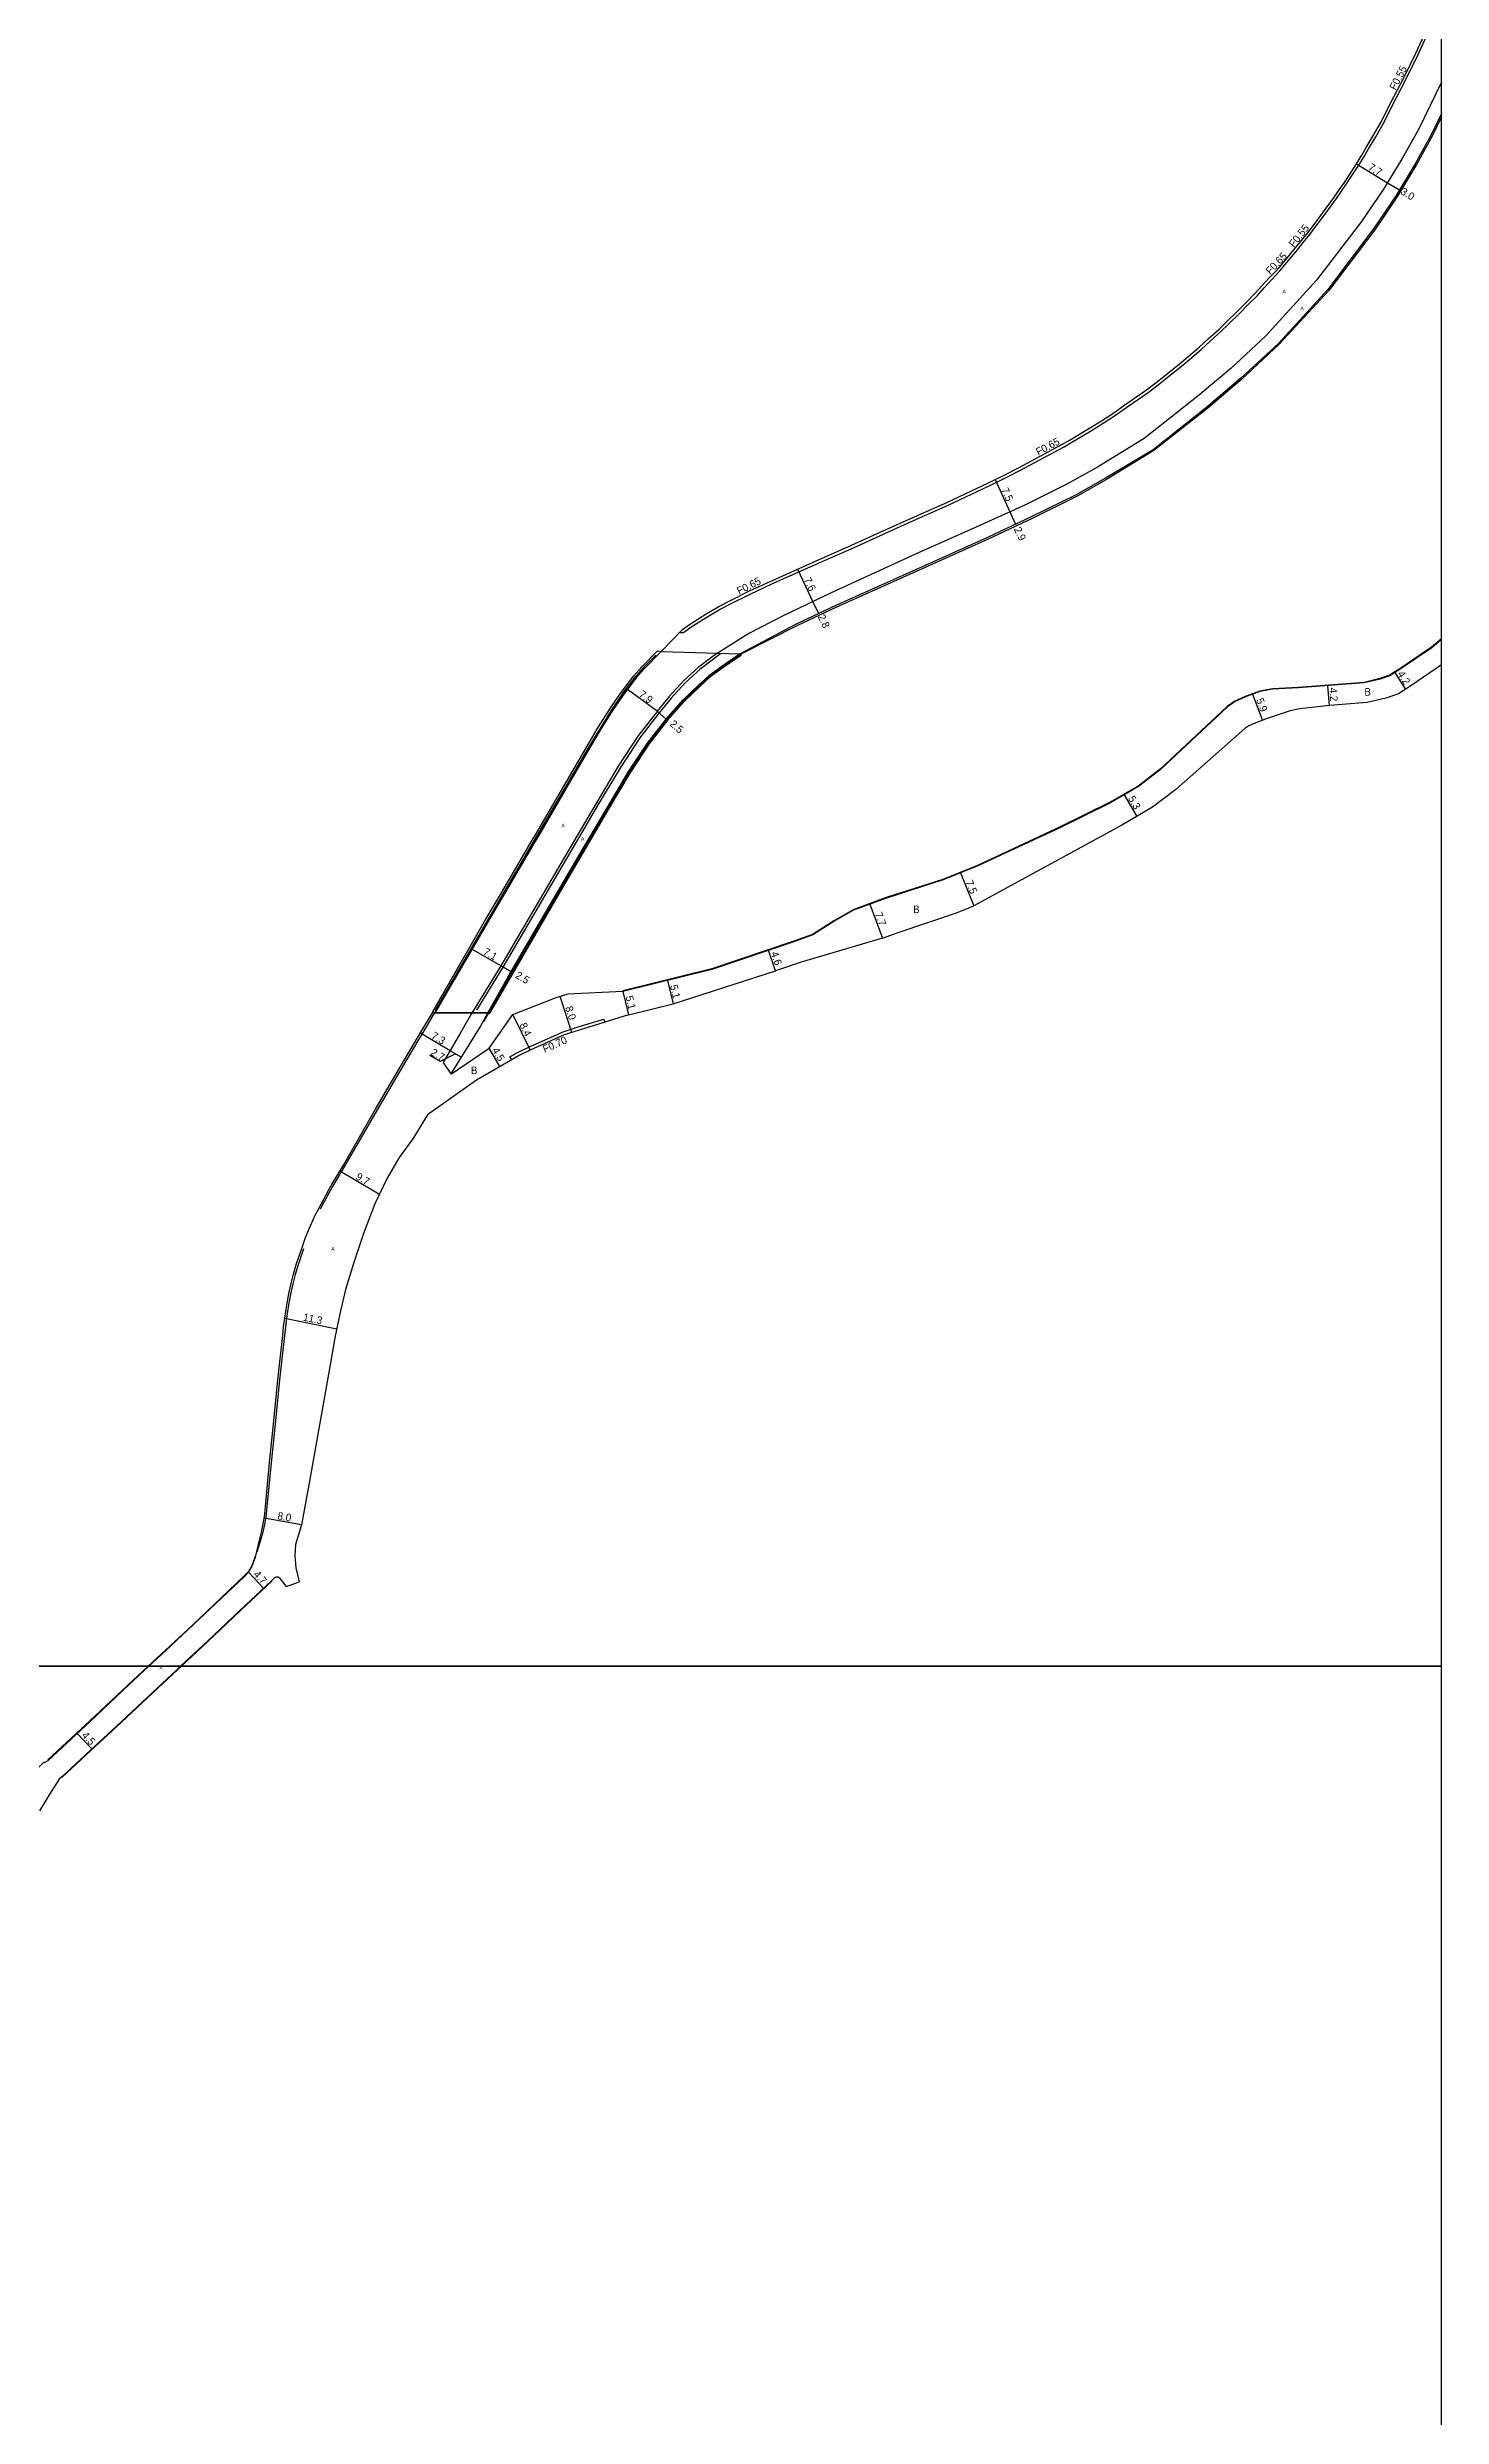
# Model space of a CAD drawing. Header units: metres. Extents: x -4000 to 0, y -102000 to -99000.
# Drawn here: x -296 to 0, y -99759 to -99257 of the extents above; entities that cross this region are included whole.
import ezdxf

# ---------------------------------------------------------------- set-up
doc = ezdxf.new("R2010")
doc.units = ezdxf.units.M
doc.header["$LTSCALE"] = 2.5
for name, color, linetype in [('側溝・桝', 7, 'Continuous'), ('図郭', 7, 'Continuous'), ('幅員', 7, 'Continuous'), ('歩道・分離帯・安全施設', 7, 'Continuous'), ('舗装', 7, 'Continuous'), ('道路', 7, 'Continuous')]:
    doc.layers.add(name, color=color, linetype=linetype)
doc.styles.get("Standard").update_dxf_attribs({"font": ''})
doc.styles.add('YOKO_DECO', font='')
doc.styles.get('Standard').set_extended_font_data('@MS PGothic')
doc.styles.get('YOKO_DECO').set_extended_font_data('MS PGothic')

msp = doc.modelspace()

# ---------------------------------------------------------------- linework, layer by layer
at = {"layer": '側溝・桝'}
for points in [[(-161.5, -99380.85), (-160.69, -99380.9), (-159.08, -99379.71), (-155.58, -99377.46), (-152.94, -99375.95), (-150.58, -99374.73), (-146.42, -99372.66), (-142.09, -99370.66), (-133.07, -99366.62), (-124.02, -99362.65), (-113.86, -99358.01), (-104.63, -99353.88), (-95.79, -99349.71), (-91.99, -99347.88), (-89.41, -99346.53), (-80.17, -99341.6), (-78.39, -99340.57), (-74.46, -99338.19), (-71.77, -99336.54), (-69.32, -99334.99), (-66.76, -99333.16), (-62.22, -99330), (-60.12, -99328.38), (-57.81, -99326.56), (-54.82, -99324.17), (-53.38, -99322.93), (-50.97, -99320.87), (-49.03, -99319.14), (-46.74, -99317.03), (-45.19, -99315.55), (-42.83, -99313.25), (-40.91, -99311.31), (-39.05, -99309.43), (-37.6, -99307.86), (-36.05, -99306.17), (-34.3, -99304.21), (-32.43, -99302.04), (-30.87, -99300.17), (-29.25, -99298.15), (-27.94, -99296.51), (-26.81, -99295.01), (-25.57, -99293.42), (-24.21, -99291.54), (-22.28, -99288.88), (-21.24, -99287.38), (-20.15, -99285.8), (-19.23, -99284.4), (-17.58, -99281.86), (-16.43, -99280.01), (-15.47, -99278.37), (-13.95, -99275.8), (-12.41, -99273.07), (-9.63, -99267.6), (-7.46, -99263.41), (-4.97, -99258.37), (-2.75, -99253.59)], [(-197.17, -99471.46), (-197.52, -99470.85), (-195.86, -99469.89), (-193.37, -99468.68), (-186.22, -99465.52), (-183.01, -99464.49), (-177.58, -99462.81), (-177.37, -99463.48)]]:
    msp.add_lwpolyline(points, dxfattribs=at)
at = {"layer": '図郭'}
for points in [[(-800, -99600), (0, -99600), (0, -99000), (-800, -99000)], [(-800, -100200), (0, -100200), (0, -99600), (-800, -99600)]]:
    msp.add_lwpolyline(points, close=True, dxfattribs=at)
at = {"layer": '幅員'}
for points in [[(-18.06, -99281.55), (-11.48, -99285.55)], [(-11.48, -99285.55), (-8.91, -99287.07)], [(-94.66, -99348.45), (-91.56, -99355.3)], [(-91.56, -99355.3), (-90.31, -99357.92)], [(-136.56, -99367.47), (-133.29, -99374.35)], [(-133.29, -99374.35), (-132.12, -99376.89)], [(-9.91, -99389.37), (-7.69, -99392.93)], [(-166.28, -99397.59), (-172.6, -99392.94)], [(-40.07, -99393.97), (-38, -99399.5)], [(-23.77, -99396.34), (-24.09, -99392.16)], [(-67.28, -99415.28), (-64.63, -99419.86)], [(-101.99, -99431.85), (-99.19, -99438.81)], [(-121.19, -99438.46), (-118.51, -99445.68)], [(-199.43, -99451.55), (-205.54, -99448)], [(-141.2, -99452.6), (-142.67, -99448.24)], [(-164.12, -99454.63), (-162.89, -99459.58)], [(-184.38, -99465.66), (-186.83, -99458.04)], [(-173.56, -99456.97), (-172.33, -99461.92)], [(-193.21, -99469.37), (-196.9, -99461.83)], [(-210.2, -99469.52), (-216.49, -99465.79)], [(-209.03, -99470.21), (-212.28, -99471.83), (-214.46, -99470.54)], [(-207.85, -99470.91), (-210.2, -99469.52)], [(-199.63, -99472.88), (-201.88, -99468.98)], [(-225.18, -99499.99), (-233.56, -99495.02)], [(-245.23, -99526.2), (-234.21, -99528.46)], [(-241.68, -99570.01), (-249.58, -99568.61)], [(-252.89, -99580.06), (-249.71, -99583.45)], [(-286.14, -99617.52), (-289.23, -99614.21)]]:
    msp.add_lwpolyline(points, dxfattribs=at)
at = {"layer": '幅員', "elevation": 68.7}
for points in [[(-164.39, -99399.23), (-166.28, -99397.59)], [(-197.27, -99452.81), (-199.43, -99451.55)]]:
    msp.add_lwpolyline(points, dxfattribs=at)
at = {"layer": '歩道・分離帯・安全施設'}
for points in [[(0, -99264.26), (-4.88, -99274.27), (-8.35, -99280.39), (-12.33, -99286.95), (-16.96, -99293.77), (-26.52, -99306.18), (-37.22, -99317.96), (-44.67, -99324.95), (-51.61, -99330.72), (-63.03, -99339.74), (-72.93, -99345.82), (-79.45, -99349.46), (-88.24, -99353.79), (-97.76, -99358.11), (-110.62, -99363.89), (-129.37, -99372.49), (-139.55, -99377.32), (-146.86, -99381.11), (-154.1, -99385.67), (-157.59, -99388.28), (-160.64, -99391.06)], [(0, -99264.26), (-4.88, -99274.27), (-8.35, -99280.39), (-12.33, -99286.95), (-16.96, -99293.77), (-26.52, -99306.18), (-37.22, -99317.96), (-44.67, -99324.95), (-51.61, -99330.72), (-63.03, -99339.74), (-72.93, -99345.82), (-79.45, -99349.46), (-88.24, -99353.79), (-97.76, -99358.11), (-110.62, -99363.89), (-129.37, -99372.49), (-139.55, -99377.32), (-146.86, -99381.11), (-154.1, -99385.67), (-157.59, -99388.28), (-160.64, -99391.06)], [(0, -99382.24), (-2.15, -99384.01), (-8.88, -99388.59), (-11.06, -99389.95), (-13.07, -99390.66), (-16.44, -99391.46), (-30.38, -99392.52), (-35.76, -99392.79), (-38.57, -99393.29), (-41.64, -99394.44), (-43.82, -99395.42), (-45.45, -99396.54), (-59.69, -99409.85), (-64.3, -99413.42), (-70.38, -99416.94), (-81, -99422.16), (-98.36, -99430.27), (-105.7, -99433.22), (-117.73, -99437.06), (-124.73, -99439.65), (-128.68, -99441.93), (-133.35, -99444.86), (-137.35, -99446.33), (-154.72, -99452.17), (-173.59, -99456.86)], [(-160.64, -99391.06), (-163.75, -99394.47), (-166.28, -99397.59), (-166.31, -99397.63), (-170.39, -99402.87), (-174.55, -99409.19), (-179.14, -99416.95), (-183.32, -99424.08), (-189.34, -99434.3), (-199.43, -99451.55), (-205.7, -99461.77)], [(-160.64, -99391.06), (-163.75, -99394.47), (-166.28, -99397.59), (-166.31, -99397.63), (-170.39, -99402.87), (-174.55, -99409.19), (-179.14, -99416.95), (-183.32, -99424.08), (-189.34, -99434.3), (-199.43, -99451.55), (-205.7, -99461.77)], [(-205.7, -99461.77), (-207.89, -99465.56), (-211.65, -99472), (-210.02, -99474.41)], [(-205.7, -99461.77), (-207.89, -99465.56), (-211.65, -99472), (-210.02, -99474.41)]]:
    msp.add_lwpolyline(points, dxfattribs=at)
for points, elevation in [([(0, -99271.62), (-1.94, -99275.52), (-5.33, -99281.69), (-9.37, -99288.41), (-14.13, -99295.52), (-23.93, -99308.38), (-34.41, -99319.76), (-42.38, -99327.16), (-49.58, -99333.37), (-61.03, -99342.32), (-71.03, -99348.48), (-77.43, -99352.07), (-86.82, -99356.75), (-96.14, -99361.1), (-109.35, -99367.03), (-128.26, -99375.52), (-136.52, -99379.42), (-148.57, -99385.49)], 69.83), ([(-152.84, -99385.37), (-157.22, -99388.73), (-160.31, -99391.47), (-163.35, -99394.81), (-165.88, -99397.94), (-165.9, -99397.97), (-169.96, -99403.18), (-174.09, -99409.47), (-178.69, -99417.22), (-182.87, -99424.35), (-188.88, -99434.57), (-198.97, -99451.82), (-204.61, -99460.92)], 74.02), ([(-166.56, -99385.68), (-169.24, -99388.36), (-171.17, -99390.54), (-172.3, -99391.99), (-173.47, -99393.58), (-174.09, -99394.48), (-176.1, -99397.47), (-181, -99405.46), (-186.77, -99415.39), (-191.35, -99423.22), (-197.77, -99434.24), (-202.31, -99442), (-208.27, -99452.18), (-213.4, -99461.08)], 74.65), ([(-148.6, -99385.51), (-151.52, -99387.48), (-155.23, -99390.22), (-157.35, -99392.09), (-160.64, -99395.26), (-164.27, -99399.33), (-168.24, -99404.41), (-172.3, -99410.61), (-176.87, -99418.29), (-181.04, -99425.42), (-187.04, -99435.66), (-193.35, -99446.51), (-197.36, -99453.34), (-201.77, -99461.04)], 74.12), ([(-213.48, -99461.45), (-215.36, -99464.61), (-219.65, -99471.78), (-225.64, -99482.08), (-232.59, -99493.98), (-235.08, -99498.33), (-237.69, -99503.08)], 72.96), ([(-201.79, -99461.07), (-203.12, -99463.35)], 73.16), ([(-241.24, -99511.48), (-242.35, -99514.71), (-242.99, -99516.96), (-243.5, -99518.95), (-243.99, -99521.13), (-244.41, -99523.41), (-244.84, -99526.19), (-245.09, -99528.09), (-245.28, -99529.9), (-246.33, -99539.26), (-247.27, -99548.67), (-248.1, -99556.86), (-249.13, -99566.91), (-249.27, -99568.37), (-249.58, -99570.22), (-249.87, -99571.59), (-250.3, -99573.03), (-251.17, -99575.8)], 70.76), ([(-251.56, -99576.88), (-251.73, -99577.34), (-252.31, -99578.82), (-252.99, -99579.98), (-253.88, -99580.91), (-258.73, -99585.49), (-264.69, -99591.17), (-270.59, -99596.63), (-274.21, -99600)], 69.12), ([(-247.99, -99581.96), (-253.49, -99587.13), (-261.49, -99594.64), (-267.15, -99600)], 69.11), ([(-274.21, -99600), (-278.49, -99603.97), (-286.58, -99611.58), (-295.45, -99619.85)], 69.24), ([(-267.15, -99600), (-268.03, -99600.83), (-274.28, -99606.59), (-280.97, -99612.86), (-285.38, -99616.94), (-292.41, -99623.48)], 69.3)]:
    msp.add_lwpolyline(points, dxfattribs=dict(at, elevation=elevation))
at = {"layer": '舗装'}
for points, elevation in [([(-165.45, -99384.89), (-148.69, -99385.43)], 73.55), ([(-213.36, -99461.5), (-202.21, -99461.49)], 71.91)]:
    msp.add_lwpolyline(points, dxfattribs=dict(at, elevation=elevation))
at = {"layer": '道路'}
for points, elevation in [([(-251.45, -99576.89), (-250.54, -99572.97), (-250.14, -99571.55), (-249.86, -99570.17), (-249.53, -99568.33), (-249.4, -99566.89), (-248.46, -99556.82), (-247.6, -99548.68), (-246.7, -99539.25), (-245.66, -99529.84), (-245.47, -99528.05), (-245.23, -99526.2), (-244.79, -99523.38), (-244.37, -99521.07), (-243.86, -99518.89), (-243.36, -99516.88), (-242.73, -99514.64), (-241.64, -99511.41), (-240.8, -99509.13), (-239.78, -99506.62), (-238.77, -99504.38), (-238.02, -99502.97), (-235.37, -99498.08), (-232.81, -99493.76), (-225.97, -99481.94), (-219.96, -99471.64), (-215.74, -99464.52), (-213.79, -99461.25), (-213.36, -99461.5), (-209.3, -99454.48), (-202.26, -99442.35), (-198.53, -99436.01), (-192.19, -99425.25), (-191.53, -99424.12), (-185.55, -99413.89), (-181.34, -99406.63), (-178.15, -99401.22), (-175.58, -99397.17), (-173.71, -99394.45), (-172.11, -99392.28), (-170.73, -99390.5), (-169.05, -99388.58), (-165.45, -99384.89), (-160.92, -99380.27), (-159.45, -99379.17), (-155.91, -99376.9), (-153.25, -99375.38), (-150.87, -99374.15), (-146.7, -99372.07), (-142.36, -99370.07), (-133.34, -99366.03), (-124.29, -99362.05), (-114.12, -99357.42), (-104.9, -99353.3), (-96.07, -99349.13), (-92.28, -99347.3), (-89.71, -99345.96), (-80.49, -99341.04), (-78.71, -99340.02), (-74.8, -99337.64), (-72.11, -99335.99), (-69.69, -99334.45), (-67.13, -99332.63), (-62.59, -99329.47), (-60.52, -99327.87), (-58.21, -99326.06), (-55.24, -99323.67), (-53.8, -99322.44), (-51.4, -99320.38), (-49.46, -99318.66), (-47.19, -99316.56), (-45.64, -99315.09), (-43.29, -99312.79), (-41.37, -99310.86), (-39.51, -99308.98), (-38.08, -99307.42), (-36.53, -99305.73), (-34.73, -99303.85), (-32.86, -99301.68), (-31.31, -99299.81), (-29.69, -99297.8), (-28.38, -99296.16), (-27.26, -99294.67), (-26.03, -99293.08), (-24.67, -99291.21), (-22.74, -99288.55), (-21.71, -99287.06), (-20.62, -99285.49), (-19.7, -99284.09), (-18.06, -99281.55), (-16.92, -99279.72), (-15.96, -99278.08), (-14.44, -99275.51), (-12.91, -99272.8), (-10.14, -99267.34), (-7.96, -99263.16), (-5.48, -99258.12), (-3.27, -99253.35)], 68.52), ([(0, -99270.9), (-2.22, -99275.39), (-5.63, -99281.53), (-9.63, -99288.28), (-14.43, -99295.32), (-24.15, -99308.2), (-34.58, -99319.64), (-42.56, -99327.01), (-49.75, -99333.13), (-61.17, -99342.14), (-71.25, -99348.16), (-77.61, -99351.75), (-87, -99356.34), (-96.27, -99360.77), (-109.5, -99366.69), (-128.42, -99375.18), (-136.7, -99379.02), (-148.69, -99385.43), (-151.6, -99387.35), (-155.34, -99390.09), (-157.46, -99392), (-160.75, -99395.16), (-164.39, -99399.23), (-168.36, -99404.33), (-172.42, -99410.51), (-176.99, -99418.22), (-181.17, -99425.34), (-187.19, -99435.57), (-197.27, -99452.81), (-197.52, -99453.25), (-202.21, -99461.49), (-203.68, -99464.16), (-210.02, -99474.41), (-209.87, -99474.45)], 68.7), ([(-274.03, -99600), (-270.5, -99596.72), (-264.62, -99591.24), (-258.65, -99585.57), (-253.78, -99580.99), (-252.89, -99580.06), (-252.2, -99578.88), (-251.61, -99577.38), (-251.45, -99576.89)], 68.54), ([(-244.88, -99583.08), (-246.21, -99581.41), (-246.41, -99581.24), (-246.62, -99581.13), (-246.87, -99581.08), (-247.12, -99581.11), (-247.38, -99581.26), (-248.06, -99581.89), (-253.56, -99587.06), (-261.56, -99594.57), (-267.32, -99600)], 68.73), ([(-244.88, -99583.08), (-242.18, -99582.1)], 68.73), ([(-300.47, -99624.41), (-296.27, -99620.28), (-296.19, -99620.36), (-295.39, -99619.97), (-286.49, -99611.66), (-278.4, -99604.06), (-274.03, -99600)], 68.47), ([(-267.32, -99600), (-268.11, -99600.75), (-274.34, -99606.52), (-281.04, -99612.79), (-285.44, -99616.88), (-292.48, -99623.41), (-293.06, -99623.92), (-295.18, -99627.21), (-297.19, -99630.66)], 68.58)]:
    msp.add_lwpolyline(points, dxfattribs=dict(at, elevation=elevation))
for points, elevation in [([(-191.53, -99424.12), (-192.19, -99425.25), (-198.53, -99436.01), (-202.26, -99442.35), (-209.3, -99454.48), (-213.36, -99461.5), (-213.87, -99461.21), (-209.81, -99454.19), (-202.83, -99442.02), (-199.1, -99435.68), (-192.76, -99424.92), (-192.09, -99423.79), (-186.12, -99413.56), (-181.9, -99406.3), (-178.71, -99400.88), (-176.13, -99396.81), (-174.25, -99394.07), (-172.64, -99391.88), (-171.24, -99390.08), (-169.53, -99388.14), (-166.2, -99384.75), (-165.45, -99384.89), (-169.05, -99388.58), (-170.73, -99390.5), (-172.11, -99392.28), (-173.71, -99394.45), (-175.58, -99397.17), (-178.15, -99401.22), (-181.34, -99406.63), (-185.55, -99413.89)], 73.21), ([(-213.36, -99461.5), (-209.3, -99454.48), (-202.26, -99442.35), (-198.53, -99436.01), (-192.19, -99425.25), (-191.53, -99424.12), (-185.55, -99413.89), (-181.34, -99406.63), (-178.15, -99401.22), (-175.58, -99397.17), (-173.71, -99394.45), (-172.11, -99392.28), (-170.73, -99390.5), (-169.05, -99388.58), (-165.45, -99384.89), (-148.69, -99385.43), (-151.6, -99387.35), (-155.34, -99390.09), (-157.46, -99392), (-160.75, -99395.16), (-164.39, -99399.23), (-168.36, -99404.33), (-172.42, -99410.51), (-176.99, -99418.22), (-181.17, -99425.34), (-187.19, -99435.57), (-197.52, -99453.25), (-202.21, -99461.49)], 71.91), ([(-202.21, -99461.49), (-197.52, -99453.25), (-187.19, -99435.57), (-181.17, -99425.34), (-176.99, -99418.22), (-172.42, -99410.51), (-168.36, -99404.33), (-164.39, -99399.23), (-160.75, -99395.16), (-157.46, -99392), (-155.34, -99390.09), (-151.6, -99387.35), (-148.69, -99385.43), (-148.48, -99385.75), (-151.39, -99387.66), (-155.1, -99390.38), (-157.2, -99392.27), (-160.48, -99395.42), (-164.1, -99399.48), (-168.04, -99404.55), (-172.1, -99410.72), (-176.66, -99418.41), (-180.84, -99425.53), (-186.82, -99435.78), (-197.13, -99453.47), (-201.89, -99461.69)], 72.25)]:
    msp.add_lwpolyline(points, close=True, dxfattribs=dict(at, elevation=elevation))
for points in [[(0, -99382.39), (-2.08, -99384.1), (-8.82, -99388.68), (-11.01, -99390.05), (-13.04, -99390.77), (-16.42, -99391.57), (-30.37, -99392.63), (-35.75, -99392.9), (-38.54, -99393.4), (-41.6, -99394.54), (-43.77, -99395.52), (-45.38, -99396.63), (-59.62, -99409.94), (-64.24, -99413.52), (-70.32, -99417.04), (-80.95, -99422.26), (-98.31, -99430.37), (-105.66, -99433.33), (-117.69, -99437.17), (-124.68, -99439.76), (-128.62, -99442.03), (-133.29, -99444.97), (-137.31, -99446.44), (-154.69, -99452.28), (-173.56, -99456.97)], [(0, -99387.77), (-6.53, -99392.2), (-9.17, -99393.85), (-11.85, -99394.81), (-15.77, -99395.74), (-23.77, -99396.34)], [(-23.77, -99396.34), (-30.06, -99397.09), (-32.13, -99397.51), (-36.97, -99399.11), (-39.35, -99400), (-40.86, -99400.68), (-41.68, -99401.24), (-56.37, -99414.13)], [(-56.37, -99414.13), (-61.27, -99417.92), (-67.82, -99421.72), (-99.19, -99438.81)], [(-118.51, -99445.68), (-115.18, -99444.45), (-102.86, -99440.29)], [(-102.86, -99440.29), (-99.19, -99438.81)], [(-118.51, -99445.68), (-135.79, -99450.78), (-141.2, -99452.6)], [(-172.33, -99461.92), (-162.89, -99459.58), (-141.2, -99452.6)], [(-196.9, -99461.83), (-188.41, -99458.55)], [(-173.56, -99456.97), (-185.24, -99457.54), (-188.41, -99458.55)], [(-172.33, -99461.92), (-182.8, -99465.15), (-185.97, -99466.17), (-193.08, -99469.31), (-195.53, -99470.51), (-204.62, -99475.75), (-214.97, -99483.08)], [(-209.87, -99474.45), (-201.88, -99468.98), (-196.9, -99461.83)], [(-214.97, -99483.08), (-218.05, -99488.22), (-220.97, -99492.15), (-223.52, -99496.56), (-226.15, -99502), (-228.57, -99508.24), (-230.57, -99514.38), (-232.38, -99520.13), (-233.57, -99525.32), (-234.6, -99530.36), (-235.57, -99536.09), (-239.99, -99560.78), (-241.68, -99570.01), (-242.92, -99574.17), (-243.11, -99576.55), (-242.89, -99579.15), (-242.18, -99582.1)]]:
    msp.add_lwpolyline(points, dxfattribs=at)

# ---------------------------------------------------------------- texts
at = {"layer": '側溝・桝'}
for s, rotation, p in [('F0.55', 62.5547, (-9.75, -99266.07)), ('F0.55', 51.3086, (-31.3, -99299.4)), ('F0.65', 46.3851, (-36.31, -99305.14)), ('F0.65', 28.1103, (-85.49, -99343.43)), ('F0.65', 26.4681, (-148.92, -99372.9)), ('F0.70', 23.8374, (-190.12, -99470))]:
    msp.add_text(s, height=1.6, rotation=rotation, dxfattribs=at).set_placement(p)
at = {"layer": '幅員'}
for s, rotation, p in [('7.7', 328.7548, (-15.71, -99282.69)), ('3.0', 329.3298, (-8.84, -99287.88)), ('7.5', 294.3948, (-93.4, -99350.62)), ('2.9', 295.542, (-90.72, -99358.99)), ('7.6', 295.3597, (-135.24, -99369.67)), ('2.8', 294.8663, (-132.28, -99377.5)), ('4.2', 301.9771, (-9.44, -99389.66)), ('7.9', 323.6603, (-170.31, -99394.32)), ('5.9', 290.4883, (-39.36, -99395.15)), ('4.2', 274.34, (-23.8, -99392.64)), ('2.5', 319.0857, (-163.77, -99400.49)), ('5.3', 300.0582, (-66.54, -99416.06)), ('7.5', 291.925, (-100.95, -99433.75)), ('7.7', 290.3418, (-120.17, -99440.49)), ('7.1', 329.8885, (-203.31, -99449)), ('4.6', 288.5891, (-142.21, -99448.82)), ('2.5', 329.6367, (-196.5, -99453.98)), ('5.1', 283.9483, (-163.59, -99455.75)), ('8.0', 287.7834, (-185.82, -99460.38)), ('5.1', 283.9483, (-173.02, -99458.09)), ('7.3', 329.3911, (-214.31, -99466.8)), ('8.4', 296.1081, (-195.53, -99464.06)), ('2.7', 329.3911, (-214.46, -99470.31)), ('4.5', 299.9338, (-201.34, -99469.41)), ('9.7', 329.3512, (-230.33, -99496.65)), ('11.3', 348.4442, (-241.44, -99526.72)), ('8.0', 350.0019, (-246.87, -99568.84)), ('4.7', 313.1762, (-252, -99580.64)), ('4.5', 313.0399, (-288.39, -99614.75))]:
    msp.add_text(s, height=1.6, rotation=rotation, dxfattribs=at).set_placement(p)
at = {"layer": '舗装', "style": 'YOKO_DECO'}
for p in [(-33.72, -99309, 68.9), (-29.92, -99312.57, 69), (-186.57, -99422.17, 73.01), (-182.44, -99424.99, 72.96), (-235.37, -99511.88, 68.94), (-271.8, -99600.67, 68.56)]:
    msp.add_text('A', height=0.75, dxfattribs=at).set_placement(p)
at = {"layer": '舗装'}
for p in [(-16.37, -99394.27), (-112.03, -99440.35), (-205.79, -99474.47)]:
    msp.add_text('B', height=1.6, dxfattribs=at).set_placement(p)

doc.saveas('drawing.dxf')
